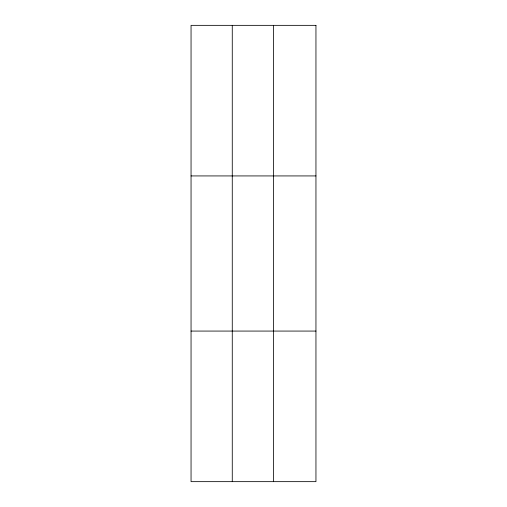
<?xml version="1.0" encoding="UTF-8"?>
<svg xmlns="http://www.w3.org/2000/svg" width="507" height="507" viewBox="0 0 507 507"><rect width="100%" height="100%" fill="white"/><g stroke="black" fill="none" stroke-linecap="round" stroke-linejoin="round"><path stroke-width="0.76" d="M191.05 175.929L315.95 175.929M191.05 331.071L315.95 331.071M273.482 25.35L273.482 481.65M232.269 25.35L232.269 481.65M315.95 25.35L315.95 481.65L191.05 481.65L191.05 25.35L315.95 25.35"/></g></svg>
